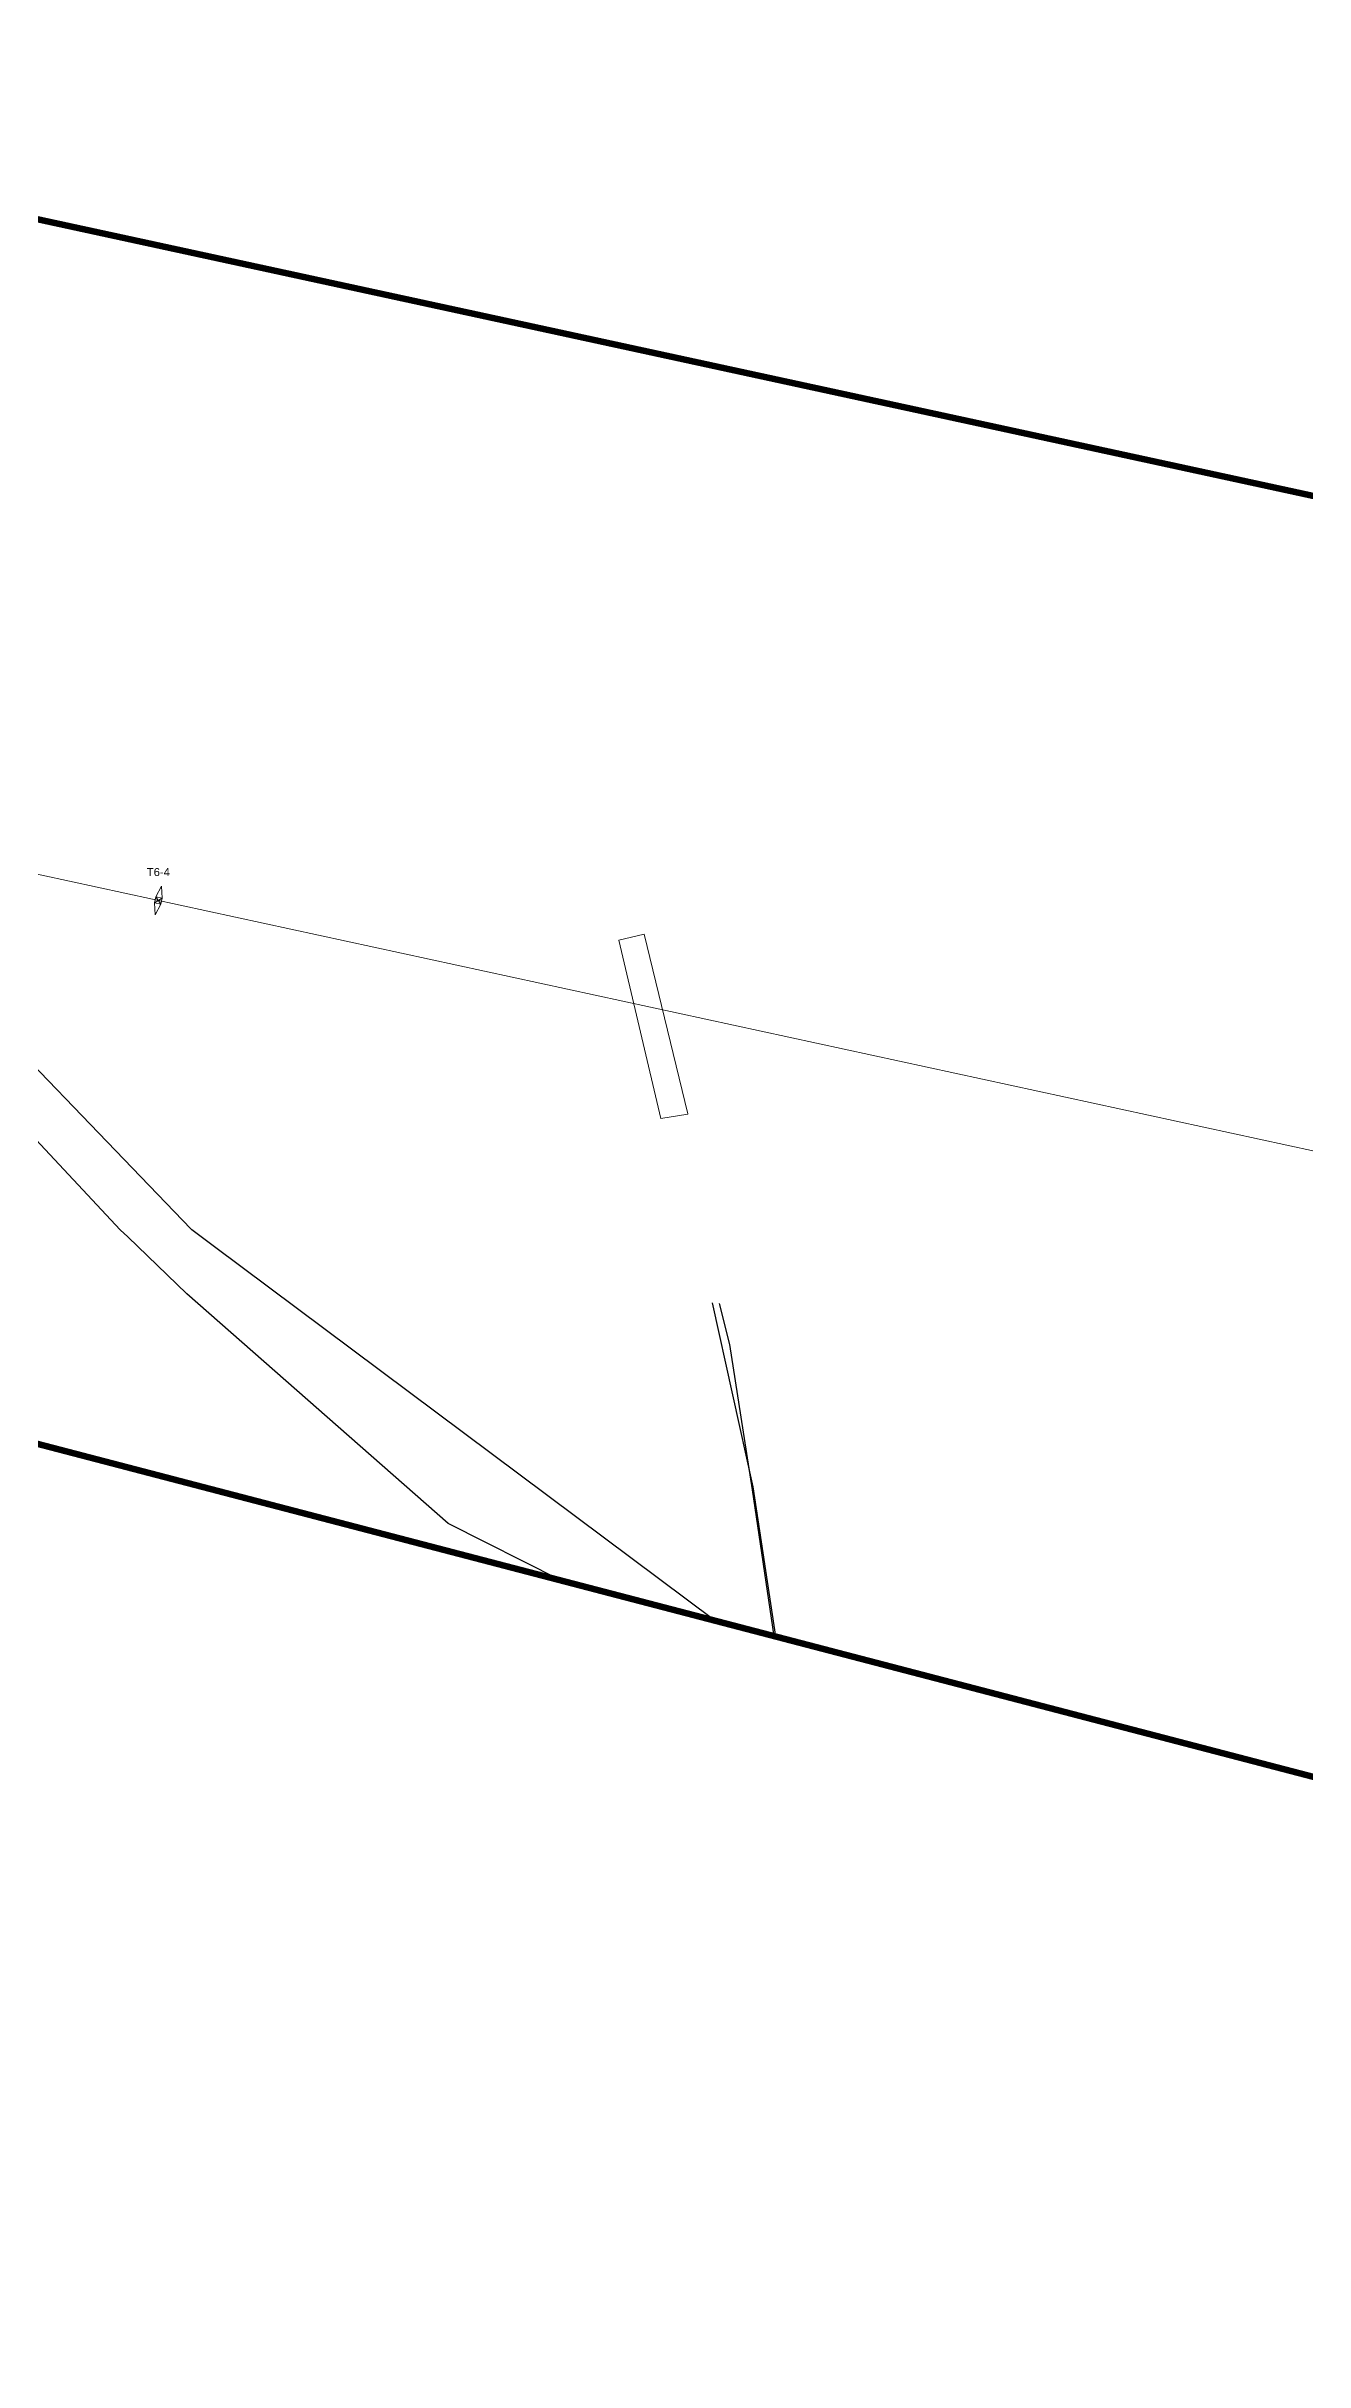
# Model space of a CAD drawing. Header units: metres. Extents: x -4 to 509425, y 7549 to 4732445.
# Drawn here: x 502335 to 502728, y 4728082 to 4728806 of the extents above; entities that cross this region are included whole.
import ezdxf

# ---------------------------------------------------------------- set-up
doc = ezdxf.new("R2010")
doc.units = ezdxf.units.M
doc.header["$LTSCALE"] = 0.01
doc.header["$MEASUREMENT"] = 0
doc.layers.get('0').update_dxf_attribs({"lineweight": 0})
for name, color, linetype, lineweight in [('---contorno', 7, 'Continuous', 0), ('Apoyos__ptw_', 7, 'Continuous', 0), ('Cañada real vía verde camino o similar__ptw_', 32, 'Continuous', 0), ('Denominación apoyos__ptw_', 7, 'Continuous', 0), ('LEAR TRAMOS AEREOS', 2, 'Continuous', 0)]:
    doc.layers.add(name, color=color, linetype=linetype, lineweight=lineweight)
doc.layers.add('---itinerarios burgos', color=1, linetype='Continuous')
doc.layers.add('Lineas electricas PV', color=30, linetype='Continuous')
doc.styles.get("Standard").update_dxf_attribs({"font": 'arial.ttf'})

# ---------------------------------------------------------------- blocks, each defined once
blk = doc.blocks.new('aaaq')
at = {"layer": 'Apoyos__ptw_', "linetype": 'Continuous', "flags": 128}
blk.add_lwpolyline([(502371.22, 4728543.32), (502369.48, 4728540.02), (502371.43, 4728539.59), (502369.05, 4728538.06), (502371.01, 4728537.64), (502369.27, 4728534.33), (502369.05, 4728538.06), (502369.48, 4728540.02), (502371.01, 4728537.64), (502371.43, 4728539.59)], close=True, dxfattribs=at)
at = {"layer": 'Cañada real vía verde camino o similar__ptw_', "linetype": 'Continuous', "flags": 128}
blk.add_lwpolyline([(502527.19, 4728470.77), (502514.1, 4728526.42), (502514.1, 4728526.42), (502514.1, 4728526.42), (502514.1, 4728526.42), (502514.1, 4728526.42), (502514.1, 4728526.42), (502514.1, 4728526.42), (502514.1, 4728526.42), (502514.1, 4728526.42), (502514.1, 4728526.42), (502514.1, 4728526.42), (502514.1, 4728526.42), (502514.1, 4728526.42), (502514.1, 4728526.42), (502514.1, 4728526.42), (502514.1, 4728526.42), (502514.1, 4728526.42), (502514.1, 4728526.42), (502514.1, 4728526.42), (502514.1, 4728526.42), (502514.1, 4728526.42), (502514.1, 4728526.42), (502514.1, 4728526.42), (502514.1, 4728526.42), (502514.1, 4728526.42), (502514.1, 4728526.42), (502514.1, 4728526.42), (502514.1, 4728526.42), (502514.1, 4728526.42), (502514.1, 4728526.42), (502514.1, 4728526.42), (502521.96, 4728528.34), (502521.96, 4728528.34), (502521.96, 4728528.34), (502521.96, 4728528.34), (502521.96, 4728528.34), (502521.96, 4728528.34), (502521.96, 4728528.34), (502521.96, 4728528.34), (502521.96, 4728528.34), (502521.96, 4728528.34), (502521.96, 4728528.34), (502521.96, 4728528.34), (502521.96, 4728528.34), (502521.96, 4728528.34), (502521.96, 4728528.34), (502521.96, 4728528.34), (502521.96, 4728528.34), (502521.96, 4728528.34), (502521.96, 4728528.34), (502521.96, 4728528.34), (502521.96, 4728528.34), (502521.96, 4728528.34), (502521.96, 4728528.34), (502521.96, 4728528.34), (502521.96, 4728528.34), (502521.96, 4728528.34), (502521.96, 4728528.34), (502521.96, 4728528.34), (502521.96, 4728528.34), (502521.96, 4728528.34), (502521.96, 4728528.34), (502535.57, 4728472.14), (502535.57, 4728472.14), (502535.57, 4728472.14), (502535.57, 4728472.14), (502535.57, 4728472.14), (502535.57, 4728472.14), (502535.57, 4728472.14), (502535.57, 4728472.14), (502535.57, 4728472.14), (502535.57, 4728472.14), (502535.57, 4728472.14), (502535.57, 4728472.14), (502535.57, 4728472.14), (502535.57, 4728472.14), (502535.57, 4728472.14), (502535.57, 4728472.13), (502535.57, 4728472.13), (502535.57, 4728472.13), (502535.57, 4728472.13), (502535.57, 4728472.13), (502535.57, 4728472.13), (502535.57, 4728472.13), (502535.57, 4728472.13), (502535.57, 4728472.13), (502535.57, 4728472.13), (502535.57, 4728472.13), (502535.57, 4728472.13), (502535.57, 4728472.13), (502535.57, 4728472.13), (502535.57, 4728472.13), (502535.57, 4728472.13), (502535.57, 4728472.13), (502527.19, 4728470.77)], dxfattribs=at)
blk.add_lwpolyline([(502527.19, 4728470.77), (502514.1, 4728526.42), (502514.1, 4728526.42), (502514.1, 4728526.42), (502514.1, 4728526.42), (502514.1, 4728526.42), (502514.1, 4728526.42), (502514.1, 4728526.42), (502514.1, 4728526.42), (502514.1, 4728526.42), (502514.1, 4728526.42), (502514.1, 4728526.42), (502514.1, 4728526.42), (502514.1, 4728526.42), (502514.1, 4728526.42), (502514.1, 4728526.42), (502514.1, 4728526.42), (502514.1, 4728526.42), (502514.1, 4728526.42), (502514.1, 4728526.42), (502514.1, 4728526.42), (502514.1, 4728526.42), (502514.1, 4728526.42), (502514.1, 4728526.42), (502514.1, 4728526.42), (502514.1, 4728526.42), (502514.1, 4728526.42), (502514.1, 4728526.42), (502514.1, 4728526.42), (502514.1, 4728526.42), (502514.1, 4728526.42), (502514.1, 4728526.42), (502521.96, 4728528.34), (502521.96, 4728528.34), (502521.96, 4728528.34), (502521.96, 4728528.34), (502521.96, 4728528.34), (502521.96, 4728528.34), (502521.96, 4728528.34), (502521.96, 4728528.34), (502521.96, 4728528.34), (502521.96, 4728528.34), (502521.96, 4728528.34), (502521.96, 4728528.34), (502521.96, 4728528.34), (502521.96, 4728528.34), (502521.96, 4728528.34), (502521.96, 4728528.34), (502521.96, 4728528.34), (502521.96, 4728528.34), (502521.96, 4728528.34), (502521.96, 4728528.34), (502521.96, 4728528.34), (502521.96, 4728528.34), (502521.96, 4728528.34), (502521.96, 4728528.34), (502521.96, 4728528.34), (502521.96, 4728528.34), (502521.96, 4728528.34), (502521.96, 4728528.34), (502521.96, 4728528.34), (502521.96, 4728528.34), (502521.96, 4728528.34), (502535.57, 4728472.14), (502535.57, 4728472.14), (502535.57, 4728472.14), (502535.57, 4728472.14), (502535.57, 4728472.14), (502535.57, 4728472.14), (502535.57, 4728472.14), (502535.57, 4728472.14), (502535.57, 4728472.14), (502535.57, 4728472.14), (502535.57, 4728472.14), (502535.57, 4728472.14), (502535.57, 4728472.14), (502535.57, 4728472.14), (502535.57, 4728472.14), (502535.57, 4728472.13), (502535.57, 4728472.13), (502535.57, 4728472.13), (502535.57, 4728472.13), (502535.57, 4728472.13), (502535.57, 4728472.13), (502535.57, 4728472.13), (502535.57, 4728472.13), (502535.57, 4728472.13), (502535.57, 4728472.13), (502535.57, 4728472.13), (502535.57, 4728472.13), (502535.57, 4728472.13), (502535.57, 4728472.13), (502535.57, 4728472.13), (502535.57, 4728472.13), (502535.57, 4728472.13), (502527.19, 4728470.77)], dxfattribs=at)
at = {"layer": 'Denominación apoyos__ptw_', "linetype": 'Continuous', "insert": (502370.24, 4728546.43), "char_height": 2.5, "attachment_point": 8, "line_spacing_factor": 0.5}
blk.add_mtext('T6-4', dxfattribs=at)

msp = doc.modelspace()

# ---------------------------------------------------------------- linework, layer by layer
at = {"layer": '---contorno', "color": 5}
msp.add_lwpolyline([(500101.359, 4726764.898, 2, 2, 0), (499848.686, 4727074.922, 2, 2, 0), (502059.711, 4728810.857, 2, 2, 0), (503063.168, 4728593.136, 2, 2, 0), (505034.679, 4729304.281, 2, 2, 0), (506964.132, 4729644.75, 2, 2, 0), (508238.114, 4729032.085, 2, 2, 0), (508444.483, 4728200.462, 2, 2, 0), (508077.759, 4728126.8, 2, 2, 0), (507934.475, 4728602.294, 2, 2, 0), (507662.185, 4728577.11, 2, 2, 0), (506909.919, 4729232.223, 2, 2, 0), (505556.242, 4728931.649, 2, 2, 0), (505134.924, 4728915.3, 2, 2, 0), (503358.148, 4728278.746, 2, 2, 0), (503794.64, 4727728.673, 2, 2, 0), (503511.071, 4726957.052, 2, 2, 0), (503119.453, 4727094.69, 2, 2, 0), (503327.838, 4727608.568, 2, 2, 0), (502937.758, 4728211.039, 2, 2, 0), (502180.624, 4728408.737, 2, 2, 0)], format="xyseb", dxfattribs=at)
at = {"layer": '---itinerarios burgos'}
for points in [[(502543.184, 4728413.084, 472.764), (502555.9, 4728355.699, 473.771), (502562.949, 4728308.907, 474.444)], [(502543.184, 4728413.084, 472.764), (502555.9, 4728355.699, 473.771), (502562.949, 4728308.907, 474.444)], [(502545.337, 4728412.882, 472.725), (502548.592, 4728400.107, 473), (502555.649, 4728354.682, 473.7), (502562.494, 4728309.026, 474.38)], [(502545.337, 4728412.882, 472.725), (502548.592, 4728400.107, 473), (502555.649, 4728354.682, 473.7), (502562.494, 4728309.026, 474.38)]]:
    msp.add_polyline3d(points, dxfattribs=at)
at = {"color": 5, "const_width": 2}
msp.add_lwpolyline([(502180.624, 4728408.737), (502937.758, 4728211.039), (503327.838, 4727608.568), (503119.453, 4727094.69), (503511.071, 4726957.052), (503794.64, 4727728.673), (503358.148, 4728278.746), (505134.924, 4728915.3), (505556.242, 4728931.649), (506909.919, 4729232.223), (507662.185, 4728577.11), (507934.475, 4728602.294), (508077.759, 4728126.8), (508444.483, 4728200.462), (508238.114, 4729032.085), (506964.132, 4729644.75), (505034.679, 4729304.281), (503063.168, 4728593.136), (502059.711, 4728810.857), (499848.686, 4727074.922), (500101.359, 4726764.898), (502180.624, 4728408.737)], close=True, dxfattribs=at)
at = {"layer": 'Apoyos__ptw_', "color": 2, "linetype": 'Continuous', "flags": 128}
msp.add_lwpolyline([(502371.217, 4728543.323), (502369.477, 4728540.017), (502371.431, 4728539.593), (502369.053, 4728538.062), (502371.007, 4728537.638), (502369.267, 4728534.332), (502369.053, 4728538.062), (502369.477, 4728540.017), (502371.007, 4728537.638), (502371.431, 4728539.593)], close=True, dxfattribs=at)
at = {"layer": 'LEAR TRAMOS AEREOS'}
msp.add_lwpolyline([(501554.98, 4728161.742), (502109.062, 4728595.496), (503068.33, 4728387.362)], dxfattribs=at)
at = {"layer": 'Lineas electricas PV'}
for points in [[(502387.399, 4728430.956), (502380.73, 4728435.94), (502380.49, 4728436.19), (502299.1, 4728520.76), (502179.23, 4728647.12), (502037.707, 4728793.581)], [(502360.666, 4728433.735), (502358.36, 4728435.96), (502298.24, 4728500.16), (502170.6, 4728631.16), (502023.97, 4728782.796)], [(502495.786, 4728326.444), (502460.78, 4728344.23), (502379.12, 4728415.92), (502360.666, 4728433.735)], [(502544.146, 4728313.817), (502387.399, 4728430.956)]]:
    msp.add_lwpolyline(points, dxfattribs=at)

# ---------------------------------------------------------------- block references
msp.add_blockref('aaaq', (0, 0))

# ---------------------------------------------------------------- texts
at = {"layer": 'Denominación apoyos__ptw_', "color": 2, "linetype": 'Continuous', "insert": (502370.242, 4728546.428), "char_height": 2.5, "attachment_point": 8, "line_spacing_factor": 0.5}
msp.add_mtext('T6-4', dxfattribs=at)

doc.saveas('drawing.dxf')
